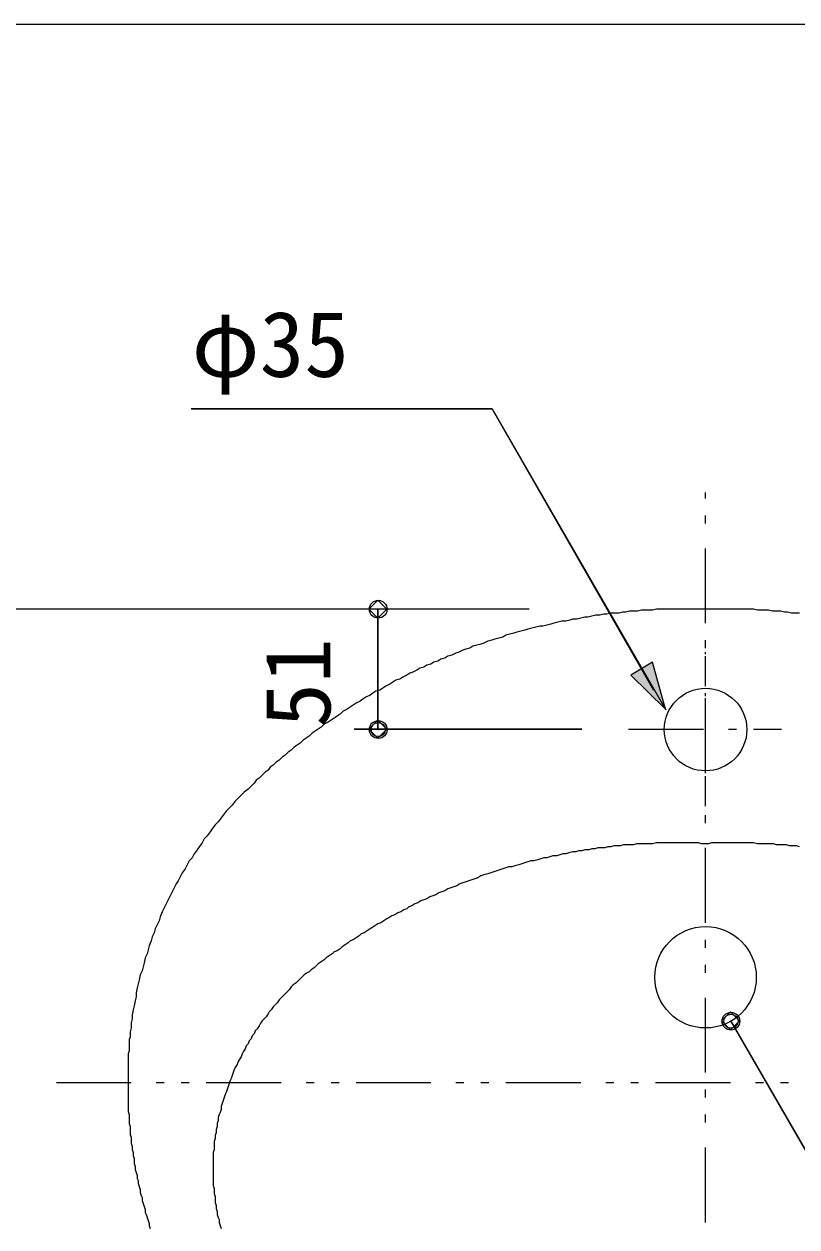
# Model space of a CAD drawing. Units: millimetres, scale not verified. Extents: x -1392 to 1350, y -947 to 991.
# Drawn here: x -764 to -437, y 481 to 991 of the extents above; entities that cross this region are included whole.
import ezdxf
from ezdxf.enums import TextEntityAlignment as Align

# ---------------------------------------------------------------- set-up
doc = ezdxf.new("R2010")
doc.units = ezdxf.units.MM
doc.header["$LTSCALE"] = 10
doc.header["$PDMODE"] = 32
doc.header["$PDSIZE"] = 6
for name, color, linetype, lineweight in [('0-1_レイヤー_1', 7, 'Continuous', 18), ('0-7', 7, 'Continuous', 5), ('F-0', 7, 'Continuous', 5)]:
    doc.layers.add(name, color=color, linetype=linetype, lineweight=lineweight)
doc.styles.add('ＭＳ ゴシック', font='')
doc.styles.get('ＭＳ ゴシック').set_extended_font_data('MS Gothic')

msp = doc.modelspace()

# ---------------------------------------------------------------- linework, layer by layer
at = {"layer": '0-1_レイヤー_1', "color": 5}
for p, q in [((-693.37, 828.15), (-565.95, 828.15)), ((-565.95, 828.15), (-497.37, 708.77)), ((-566.37, 743.06), (-938.48, 743.06)), ((-550.28, 743.06), (-624.37, 743.06)), ((-614.21, 692.26), (-614.21, 743.06)), ((-527.85, 692.26), (-624.37, 692.26))]:
    msp.add_line(p, q, dxfattribs=at)
at = {"layer": '0-1_レイヤー_1'}
for p, q in [((-475.35, 790.04), (-475.35, 792.59)), ((-475.35, 779.46), (-475.35, 782.85)), ((-475.35, 737.13), (-475.35, 768.88)), ((-475.35, 726.54), (-475.35, 729.93)), ((-475.35, 724.01), (-475.35, 724.85)), ((-475.35, 710.46), (-475.35, 723.16)), ((-475.35, 715.96), (-475.35, 719.35)), ((-475.35, 706.23), (-475.35, 707.5)), ((-475.35, 673.63), (-475.35, 705.38)), ((-475.35, 701.99), (-475.35, 703.26)), ((-475.35, 685.06), (-475.35, 697.76)), ((-507.95, 692.26), (-476.2, 692.26)), ((-465.62, 692.26), (-462.23, 692.26)), ((-455.03, 692.26), (-443.18, 692.26)), ((-475.35, 680.82), (-475.35, 682.1)), ((-475.35, 676.59), (-475.35, 677.86)), ((-475.35, 659.66), (-475.35, 672.36)), ((-475.35, 663.04), (-475.35, 666.43)), ((-475.35, 652.46), (-475.35, 655.85)), ((-475.35, 610.13), (-475.35, 641.88)), ((-475.35, 599.54), (-475.35, 602.93)), ((-475.35, 588.96), (-475.35, 592.35)), ((-475.35, 546.63), (-475.35, 578.38)), ((-750.52, 542.4), (-718.77, 542.4)), ((-708.19, 542.4), (-704.8, 542.4)), ((-697.6, 542.4), (-694.22, 542.4)), ((-687.02, 542.4), (-655.27, 542.4)), ((-644.69, 542.4), (-641.3, 542.4)), ((-634.1, 542.4), (-630.72, 542.4)), ((-623.52, 542.4), (-591.77, 542.4)), ((-581.19, 542.4), (-577.8, 542.4)), ((-570.6, 542.4), (-567.22, 542.4)), ((-560.02, 542.4), (-528.27, 542.4)), ((-517.69, 542.4), (-514.3, 542.4)), ((-507.1, 542.4), (-503.72, 542.4)), ((-496.52, 542.4), (-464.77, 542.4)), ((-454.19, 542.4), (-450.8, 542.4)), ((-443.6, 542.4), (-440.22, 542.4)), ((-475.35, 536.04), (-475.35, 539.43)), ((-475.35, 525.46), (-475.35, 528.85)), ((-475.35, 483.13), (-475.35, 514.88))]:
    msp.add_line(p, q, dxfattribs=at)
at = {"layer": '0-1_レイヤー_1', "color": 5}
for points in [[(-610.4, 743.06), (-614.21, 746.87), (-618.02, 743.06), (-614.21, 739.25)], [(-492.29, 700.72), (-497.79, 720.62), (-507.1, 715.12)], [(-610.4, 692.26), (-614.21, 696.07), (-618.02, 692.26), (-614.21, 688.45)], [(-460.96, 568.64), (-464.77, 572.45), (-468.58, 568.64), (-464.77, 564.83)]]:
    msp.add_lwpolyline(points, close=True, dxfattribs=at)
at = {"layer": '0-1_レイヤー_1'}
for points in [[(-463.08, 743.06), (-464.77, 743.06), (-466.46, 743.06), (-468.16, 743.06), (-469.43, 743.06), (-471.12, 743.06), (-480.01, 743.06), (-481.28, 743.06), (-482.97, 743.06), (-484.67, 743.06), (-486.36, 743.06), (-488.05, 743.06), (-489.75, 743.06), (-491.02, 743.06), (-492.71, 743.06), (-494.4, 743.06), (-496.1, 743.06), (-497.79, 742.63), (-499.48, 742.63), (-500.75, 742.63), (-502.45, 742.63), (-504.14, 742.21), (-505.83, 742.21), (-507.53, 742.21), (-509.22, 741.79), (-510.49, 741.79), (-512.18, 741.36), (-513.88, 741.36), (-515.57, 741.36), (-517.26, 740.94), (-518.53, 740.94), (-520.23, 740.52), (-521.92, 740.52), (-523.61, 740.09), (-525.31, 739.67), (-526.58, 739.67), (-528.27, 739.25), (-529.96, 738.82), (-531.66, 738.82), (-532.93, 738.4)], [(-435.56, 741.36), (-437.25, 741.36), (-438.95, 741.36), (-440.64, 741.79), (-441.91, 741.79), (-443.6, 742.21), (-445.3, 742.21), (-446.99, 742.21), (-448.68, 742.63), (-449.95, 742.63), (-451.65, 742.63), (-453.34, 742.63), (-455.03, 743.06), (-456.73, 743.06), (-458.42, 743.06), (-459.69, 743.06), (-461.38, 743.06), (-463.08, 743.06)], [(-532.93, 738.4), (-534.62, 737.98), (-536.31, 737.98), (-538.01, 737.55), (-539.7, 737.13), (-540.97, 736.71), (-542.66, 736.28), (-544.36, 735.86), (-545.63, 735.86), (-547.32, 735.43), (-549.01, 735.01), (-550.71, 734.59), (-551.98, 734.17), (-553.67, 733.74), (-555.36, 733.32), (-556.63, 732.9), (-558.33, 732.47), (-560.02, 732.05), (-561.29, 731.2), (-562.98, 730.78), (-564.68, 730.36), (-565.95, 729.93), (-567.64, 729.51), (-569.33, 728.66), (-570.6, 728.24), (-572.3, 727.82), (-573.99, 727.39), (-575.26, 726.54), (-576.95, 726.12), (-578.22, 725.7), (-579.92, 724.85), (-581.19, 724.43), (-582.88, 723.58), (-584.57, 723.16), (-585.84, 722.31), (-587.54, 721.89), (-588.81, 721.04), (-590.5, 720.62), (-591.77, 719.77), (-593.46, 719.35)], [(-593.46, 719.35), (-594.73, 718.5), (-596.43, 718.08), (-597.7, 717.23), (-599.39, 716.39), (-600.66, 715.96), (-601.93, 715.12), (-603.62, 714.27), (-604.89, 713.42), (-606.59, 713), (-607.86, 712.15), (-609.13, 711.31), (-610.82, 710.46), (-612.09, 709.61), (-613.36, 708.77), (-615.05, 708.34), (-616.32, 707.5), (-617.59, 706.65), (-619.29, 705.8), (-620.56, 704.96), (-621.83, 704.11), (-623.52, 703.26), (-624.79, 702.42), (-626.06, 701.57), (-627.33, 700.72), (-629.02, 699.88), (-630.29, 698.61), (-631.56, 697.76), (-632.83, 696.91), (-634.1, 696.07), (-635.37, 695.22), (-637.07, 694.37), (-638.34, 693.1), (-639.61, 692.26), (-640.88, 691.41), (-642.15, 690.56), (-643.42, 689.29), (-644.69, 688.45), (-645.96, 687.6), (-647.23, 686.33)], [(-647.23, 686.33), (-648.5, 685.48), (-649.77, 684.64), (-651.04, 683.37), (-652.31, 682.52), (-653.58, 681.25), (-654.85, 680.4), (-656.12, 679.13), (-657.39, 678.29), (-658.66, 677.02), (-659.93, 676.17), (-660.77, 674.9), (-662.04, 674.05), (-663.31, 672.78), (-664.58, 671.51), (-665.85, 670.67), (-666.7, 669.4), (-667.97, 668.13), (-669.24, 666.86), (-670.93, 665.59), (-672.2, 664.32), (-673.47, 663.04), (-674.74, 661.78), (-676.01, 660.08), (-677.28, 658.81), (-678.55, 657.54), (-679.82, 655.85), (-680.67, 654.58), (-681.94, 652.89), (-683.21, 651.62), (-684.48, 649.92), (-685.33, 648.65), (-686.6, 646.96), (-687.87, 645.69), (-688.71, 644), (-689.98, 642.3), (-690.83, 641.03), (-692.1, 639.34), (-692.95, 637.65), (-694.22, 636.38)], [(-468.58, 644), (-469.85, 644), (-471.54, 644), (-472.81, 644), (-474.08, 643.57), (-475.35, 643.57), (-477.05, 643.57), (-478.32, 644), (-479.59, 644), (-480.86, 644), (-482.55, 644), (-483.82, 644), (-485.09, 644), (-486.36, 644), (-488.05, 644), (-489.32, 644), (-490.59, 644), (-492.29, 644), (-493.56, 644), (-494.83, 644), (-496.1, 644), (-497.79, 643.57), (-499.06, 643.57), (-500.33, 643.57), (-501.6, 643.57), (-503.29, 643.57), (-504.56, 643.57), (-505.83, 643.15), (-507.1, 643.15), (-508.8, 643.15), (-510.07, 643.15), (-511.34, 642.73), (-512.61, 642.73), (-514.3, 642.73), (-515.57, 642.3), (-516.84, 642.3), (-518.11, 641.88), (-519.38, 641.88), (-521.07, 641.88), (-522.34, 641.46)], [(-435.56, 642.3), (-436.83, 642.73), (-438.52, 642.73), (-439.79, 642.73), (-441.06, 643.15), (-442.33, 643.15), (-444.03, 643.15), (-445.3, 643.15), (-446.57, 643.57), (-447.84, 643.57), (-449.53, 643.57), (-450.8, 643.57), (-452.07, 643.57), (-453.34, 643.57), (-455.03, 644), (-456.3, 644), (-457.57, 644), (-458.84, 644), (-460.54, 644), (-461.81, 644), (-463.08, 644), (-464.35, 644), (-466.04, 644), (-467.31, 644), (-468.58, 644)], [(-522.34, 641.46), (-523.61, 641.46), (-524.88, 641.03), (-526.58, 641.03), (-527.85, 640.61), (-529.12, 640.61), (-530.39, 640.18), (-531.66, 640.18), (-533.35, 639.76), (-534.62, 639.34), (-535.89, 639.34), (-537.16, 638.92), (-538.43, 638.49), (-540.12, 638.49), (-541.39, 638.07), (-542.66, 637.65), (-543.93, 637.65), (-545.2, 637.22), (-546.47, 636.8), (-548.17, 636.38), (-549.44, 636.38), (-550.71, 635.95), (-551.98, 635.53), (-553.25, 635.11), (-554.52, 634.68), (-556.21, 634.26), (-557.48, 633.84), (-558.75, 633.84), (-560.02, 633.41), (-561.29, 632.99), (-562.56, 632.57), (-563.83, 632.14), (-565.1, 631.72), (-566.37, 631.29), (-567.64, 630.87), (-569.33, 630.45), (-570.6, 630.03), (-571.87, 629.18), (-573.14, 628.76), (-574.41, 628.33)], [(-694.22, 636.38), (-695.06, 634.68), (-695.91, 632.99), (-697.18, 631.29), (-698.03, 629.6), (-698.87, 627.91), (-699.72, 626.64), (-700.57, 624.95), (-701.41, 623.25), (-702.26, 621.56), (-703.11, 619.87), (-703.95, 618.17), (-704.8, 616.48), (-705.65, 614.79), (-706.49, 612.67), (-706.92, 610.98), (-707.76, 609.28), (-708.61, 607.59), (-709.03, 605.9), (-709.88, 604.2), (-710.3, 602.51), (-711.15, 600.39), (-711.57, 598.7), (-712, 597.01), (-712.84, 595.31), (-713.27, 593.2), (-713.69, 591.5), (-714.11, 589.81), (-714.96, 588.12), (-715.38, 586), (-715.81, 584.31), (-716.23, 582.61), (-716.65, 580.5), (-716.65, 578.8), (-717.08, 577.11), (-717.5, 574.99), (-717.92, 573.3), (-718.35, 571.18), (-718.35, 569.49), (-718.77, 567.79)], [(-574.41, 628.33), (-575.68, 627.91), (-576.95, 627.49), (-578.22, 627.06), (-579.49, 626.64), (-580.76, 625.79), (-582.03, 625.37), (-583.3, 624.95), (-584.57, 624.52), (-585.84, 623.68), (-587.11, 623.25), (-588.38, 622.83), (-589.65, 621.98), (-590.92, 621.56), (-592.19, 621.14), (-593.46, 620.29), (-594.73, 619.87), (-596, 619.44), (-597.27, 618.6), (-598.54, 618.17), (-599.81, 617.32), (-601.08, 616.9), (-601.93, 616.06), (-603.2, 615.63), (-604.47, 614.79), (-605.74, 614.36), (-607.01, 613.52), (-608.28, 613.09), (-609.55, 612.25), (-610.4, 611.82), (-611.67, 610.98), (-612.94, 610.13), (-614.21, 609.71), (-615.48, 608.86), (-616.75, 608.01), (-617.59, 607.59), (-618.86, 606.74), (-620.13, 605.9), (-621.4, 605.47), (-622.25, 604.63)], [(-622.25, 604.63), (-623.52, 603.78), (-624.79, 602.93), (-626.06, 602.51), (-626.91, 601.66), (-628.18, 600.82), (-629.45, 599.97), (-630.29, 599.12), (-631.56, 598.28), (-632.83, 597.85), (-633.68, 597.01), (-634.95, 596.16), (-636.22, 595.31), (-637.07, 594.47), (-638.34, 593.62), (-639.61, 592.77), (-640.45, 591.93), (-641.3, 591.08), (-642.57, 590.23), (-643.42, 589.39), (-644.26, 588.96), (-645.53, 588.12), (-646.38, 587.27), (-647.23, 586.42), (-648.07, 585.57), (-648.92, 584.73), (-650.19, 583.88), (-651.04, 583.04), (-651.88, 581.77), (-652.73, 580.92), (-653.58, 580.07), (-654.42, 579.23), (-655.27, 578.38), (-656.12, 577.53), (-656.96, 576.26), (-657.81, 575.42), (-658.66, 574.57), (-659.5, 573.3), (-660.35, 572.45), (-660.77, 571.61)], [(-660.77, 571.61), (-661.62, 570.34), (-662.47, 569.49), (-663.31, 568.64), (-664.16, 567.37), (-664.58, 566.53), (-665.43, 565.26), (-666.28, 564.41), (-666.7, 563.14), (-667.55, 562.29), (-667.97, 561.02), (-668.82, 560.18), (-669.24, 558.9), (-670.09, 558.06), (-670.51, 556.79), (-671.36, 555.52), (-671.78, 554.67), (-672.2, 553.4), (-673.05, 552.13), (-673.47, 551.29), (-673.9, 550.02), (-674.74, 548.75), (-675.17, 547.9), (-675.59, 546.63), (-676.01, 545.36), (-676.44, 544.09), (-676.86, 543.24), (-677.28, 541.97), (-677.71, 540.7), (-678.13, 539.43), (-678.55, 538.16), (-678.98, 537.32), (-679.4, 536.04), (-679.82, 534.78), (-680.25, 533.51), (-680.67, 532.24), (-680.67, 530.97), (-681.09, 529.7), (-681.52, 528.85), (-681.94, 527.58)], [(-718.77, 567.79), (-718.77, 565.68), (-719.19, 563.99), (-719.19, 561.87), (-719.62, 560.6), (-719.62, 559.33), (-719.62, 558.48), (-719.62, 557.21), (-719.62, 555.94), (-720.04, 554.67), (-720.04, 553.4), (-720.04, 552.13), (-720.04, 550.86), (-720.04, 549.59), (-720.04, 548.32), (-720.04, 547.05), (-720.04, 546.21), (-720.04, 544.93), (-720.04, 543.67), (-720.04, 542.4), (-720.04, 541.13), (-720.04, 539.86), (-720.04, 538.59), (-720.04, 537.32), (-720.04, 536.04), (-720.04, 534.78), (-720.04, 533.51), (-720.04, 532.66), (-720.04, 531.39), (-720.04, 530.12), (-719.62, 528.85), (-719.62, 527.58), (-719.62, 526.31), (-719.62, 525.04), (-719.19, 523.77), (-719.19, 522.5), (-719.19, 521.23), (-719.19, 520.38), (-718.77, 519.11), (-718.77, 517.84)], [(-681.94, 527.58), (-681.94, 526.31), (-682.36, 525.04), (-682.36, 523.77), (-682.79, 522.5), (-682.79, 521.23), (-683.21, 519.96), (-683.21, 518.69), (-683.63, 517.42), (-683.63, 516.57), (-683.63, 515.3), (-683.63, 514.03), (-684.06, 512.76), (-684.06, 511.49), (-684.06, 510.22), (-684.06, 508.95), (-684.06, 507.68), (-684.06, 506.41), (-684.06, 505.14), (-684.06, 503.87), (-684.06, 502.6), (-684.06, 501.33), (-684.06, 500.06), (-684.06, 498.79), (-683.63, 497.52), (-683.63, 496.68), (-683.63, 495.4), (-683.21, 494.14), (-683.21, 492.87), (-683.21, 491.6), (-682.79, 490.32), (-682.79, 489.06), (-682.36, 487.79), (-682.36, 486.52), (-681.94, 485.25), (-681.52, 484.4), (-681.52, 483.13), (-681.09, 481.86), (-680.67, 480.59)], [(-718.77, 517.84), (-718.77, 516.57), (-718.35, 515.3), (-718.35, 514.03), (-717.92, 512.76), (-717.92, 511.49), (-717.5, 510.22), (-717.5, 509.38), (-717.5, 508.11), (-717.08, 506.84), (-717.08, 505.57), (-716.65, 504.29), (-716.23, 503.03), (-716.23, 501.76), (-715.81, 500.91), (-715.81, 499.64), (-715.38, 498.37), (-714.96, 497.1), (-714.96, 495.83), (-714.54, 494.56), (-714.11, 493.71), (-714.11, 492.44), (-713.69, 491.17), (-713.27, 489.9), (-712.84, 488.63), (-712.84, 487.36), (-712.42, 486.52), (-712, 485.25), (-711.57, 483.98), (-711.15, 482.71), (-711.15, 481.86), (-710.73, 480.59)]]:
    msp.add_lwpolyline(points, dxfattribs=at)
at = {"layer": '0-1_レイヤー_1', "color": 5}
msp.add_lwpolyline([(-464.77, 568.64), (-418.63, 488.63), (-300.09, 488.63)], dxfattribs=at)
at = {"layer": '0-7'}
for p, q in [((-566.1, 743.06), (-938.1, 743.06)), ((-550.1, 743.06), (-624.1, 743.06)), ((-614.1, 692.06), (-614.1, 743.06)), ((-527.85, 692.06), (-624.1, 692.06)), ((-464.6, 568.44), (-418.48, 488.56))]:
    msp.add_line(p, q, dxfattribs=at)
msp.add_lwpolyline([(-693.19, 828.06), (-565.82, 828.06), (-492.16, 700.48)], dxfattribs=at)
for centre, radius in [((-614.1, 743.06), 3.75), ((-475.35, 692.06), 17.5), ((-614.1, 692.06), 3.75), ((-475.35, 587.06), 21.5), ((-464.6, 568.44), 3.75)]:
    msp.add_circle(centre, radius, dxfattribs=at)
for p in [(-614.1, 692.06), (-464.6, 568.44)]:
    msp.add_point(p, dxfattribs=at)
msp.add_solid([(-492.16, 700.48), (-506.8, 715.12), (-497.52, 720.48)], dxfattribs=at)
at = {"layer": 'F-0'}
msp.add_lwpolyline([(-1391.5, 991.14), (1350.16, 991.14), (1350.16, -947.41), (-1391.5, -947.41)], close=True, dxfattribs=at)

# ---------------------------------------------------------------- texts
at = {"layer": '0-7', "style": 'ＭＳ ゴシック'}
msp.add_text('φ35', height=27.86, dxfattribs=at).set_placement((-693.19, 833.21), align=Align.BOTTOM_LEFT)
msp.add_text('51', height=27.86, rotation=90, dxfattribs=at).set_placement((-626.02, 692.86), align=Align.BOTTOM_LEFT)

doc.saveas('drawing.dxf')
